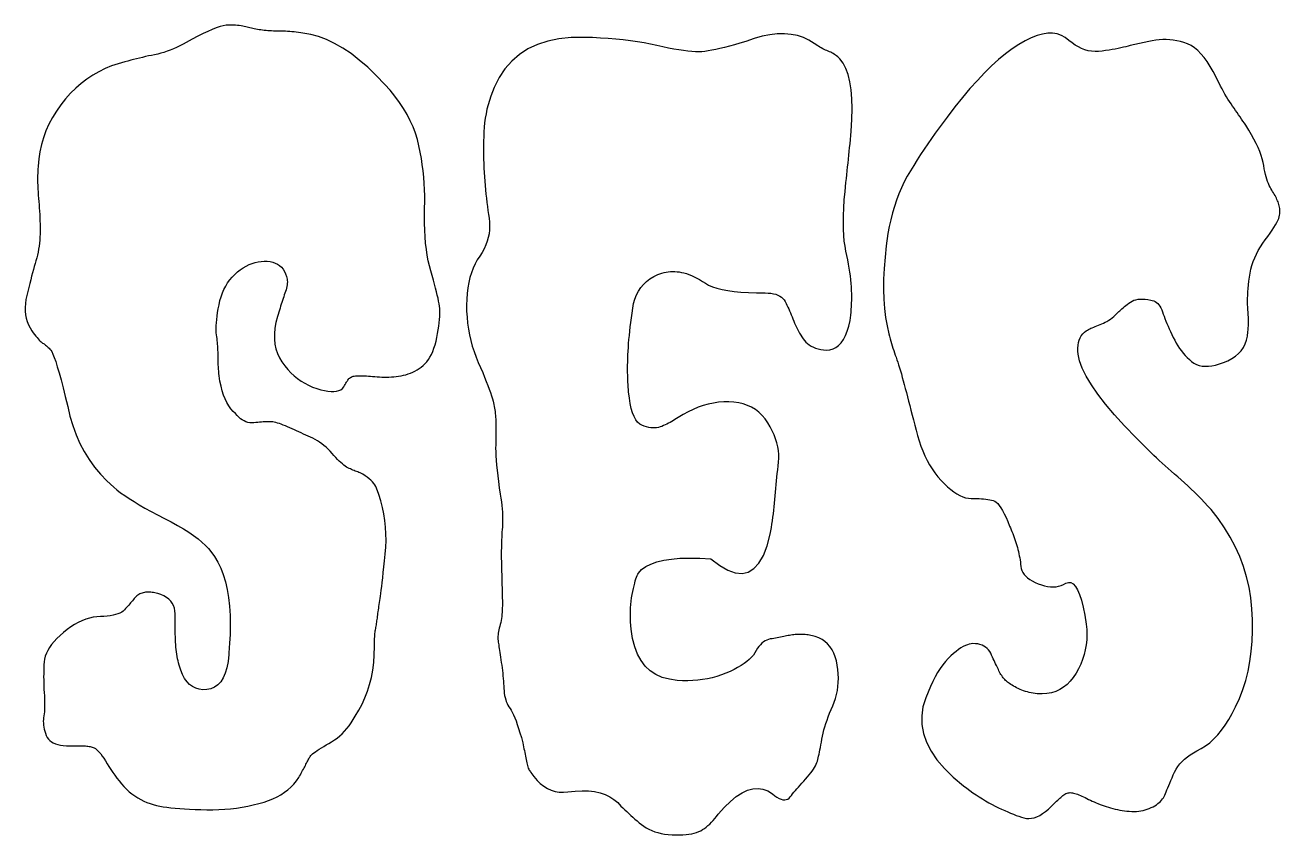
# Model space of a CAD drawing. Header units: millimetres. Extents: x 5 to 295, y 5 to 132.
# Drawn here: x 86.9 to 162.3, y 74.4 to 123 of the extents above; entities that cross this region are included whole.
import ezdxf

# ---------------------------------------------------------------- set-up
doc = ezdxf.new("R2010")
doc.units = ezdxf.units.MM

msp = doc.modelspace()

# ---------------------------------------------------------------- linework, layer by layer
at = {"layer": 'Schnitt'}
for points in [[(87.704, 114.17), (87.699, 113.975), (87.697, 113.781), (87.699, 113.587), (87.704, 113.394), (87.711, 113.201), (87.722, 113.009), (87.736, 112.817), (87.753, 112.627), (87.77, 112.436), (87.786, 112.244), (87.8, 112.052), (87.812, 111.86), (87.822, 111.666), (87.83, 111.472), (87.837, 111.278), (87.841, 111.083), (87.844, 110.887), (87.845, 110.691), (87.842, 110.496), (87.835, 110.304), (87.823, 110.115), (87.806, 109.929), (87.783, 109.746), (87.756, 109.566), (87.724, 109.39), (87.688, 109.216), (87.646, 109.045), (87.599, 108.878), (87.549, 108.708), (87.498, 108.529), (87.446, 108.341), (87.393, 108.145), (87.338, 107.941), (87.282, 107.727), (87.225, 107.506), (87.166, 107.275), (87.107, 107.036), (87.046, 106.788), (86.994, 106.541), (86.96, 106.301), (86.945, 106.069), (86.948, 105.845), (86.969, 105.629), (87.009, 105.421), (87.067, 105.22), (87.144, 105.028), (87.24, 104.844), (87.353, 104.668), (87.437, 104.55), (87.517, 104.442), (87.592, 104.344), (87.663, 104.255), (87.73, 104.177), (87.792, 104.108), (87.85, 104.049), (87.904, 104), (87.953, 103.96), (87.998, 103.931), (88.042, 103.904), (88.087, 103.874), (88.133, 103.841), (88.18, 103.803), (88.229, 103.762), (88.279, 103.717), (88.33, 103.668), (88.382, 103.616), (88.435, 103.56), (88.49, 103.501), (88.55, 103.412), (88.619, 103.267), (88.698, 103.067), (88.785, 102.812), (88.882, 102.502), (88.988, 102.136), (89.103, 101.715), (89.228, 101.239), (89.361, 100.708), (89.504, 100.121), (89.642, 99.53), (89.811, 98.963), (90.011, 98.419), (90.242, 97.899), (90.503, 97.401), (90.795, 96.928), (91.117, 96.477), (91.471, 96.05), (91.855, 95.646), (92.27, 95.266), (92.466, 95.103), (92.686, 94.935), (92.93, 94.762), (93.199, 94.582), (93.491, 94.398), (93.807, 94.208), (94.147, 94.012), (94.511, 93.811), (94.899, 93.604), (95.312, 93.392), (95.721, 93.178), (96.102, 92.967), (96.454, 92.76), (96.777, 92.556), (97.071, 92.354), (97.336, 92.156), (97.572, 91.961), (97.779, 91.769), (97.958, 91.58), (98.108, 91.394), (98.33, 91.096), (98.528, 90.765), (98.703, 90.402), (98.855, 90.008), (98.983, 89.581), (99.088, 89.123), (99.17, 88.633), (99.229, 88.11), (99.264, 87.556), (99.275, 86.97), (99.275, 86.846), (99.273, 86.721), (99.27, 86.595), (99.265, 86.468), (99.26, 86.34), (99.253, 86.21), (99.245, 86.079), (99.236, 85.947), (99.226, 85.814), (99.214, 85.679), (99.189, 85.211), (99.14, 84.789), (99.066, 84.414), (98.968, 84.086), (98.845, 83.805), (98.698, 83.57), (98.526, 83.382), (98.329, 83.241), (98.108, 83.146), (97.862, 83.098), (97.624, 83.091), (97.402, 83.118), (97.196, 83.179), (97.006, 83.275), (96.832, 83.405), (96.675, 83.57), (96.533, 83.769), (96.407, 84.003), (96.297, 84.271), (96.203, 84.573), (96.167, 84.697), (96.135, 84.825), (96.106, 84.955), (96.08, 85.089), (96.057, 85.226), (96.037, 85.366), (96.02, 85.508), (96.006, 85.654), (95.995, 85.803), (95.988, 85.956), (95.982, 86.111), (95.976, 86.269), (95.972, 86.43), (95.968, 86.595), (95.964, 86.762), (95.962, 86.933), (95.96, 87.106), (95.958, 87.283), (95.957, 87.463), (95.957, 87.646), (95.946, 87.824), (95.915, 87.99), (95.863, 88.143), (95.79, 88.285), (95.696, 88.414), (95.581, 88.53), (95.445, 88.635), (95.288, 88.727), (95.111, 88.807), (94.912, 88.875), (94.827, 88.897), (94.742, 88.916), (94.659, 88.932), (94.578, 88.943), (94.497, 88.951), (94.418, 88.956), (94.34, 88.956), (94.263, 88.953), (94.188, 88.947), (94.113, 88.936), (94.041, 88.921), (93.971, 88.902), (93.903, 88.877), (93.838, 88.848), (93.775, 88.813), (93.715, 88.774), (93.657, 88.73), (93.602, 88.68), (93.549, 88.626), (93.499, 88.567), (93.449, 88.505), (93.397, 88.442), (93.343, 88.377), (93.287, 88.312), (93.23, 88.245), (93.17, 88.177), (93.109, 88.107), (93.046, 88.036), (92.981, 87.965), (92.915, 87.891), (92.84, 87.821), (92.749, 87.757), (92.643, 87.701), (92.521, 87.65), (92.385, 87.607), (92.233, 87.571), (92.065, 87.541), (91.882, 87.518), (91.684, 87.501), (91.471, 87.492), (91.249, 87.477), (91.028, 87.444), (90.807, 87.393), (90.586, 87.325), (90.364, 87.238), (90.143, 87.134), (89.922, 87.012), (89.701, 86.872), (89.48, 86.715), (89.258, 86.539), (89.048, 86.356), (88.858, 86.173), (88.689, 85.992), (88.541, 85.812), (88.413, 85.633), (88.307, 85.455), (88.222, 85.279), (88.157, 85.104), (88.113, 84.93), (88.091, 84.757), (88.08, 84.584), (88.071, 84.408), (88.065, 84.23), (88.061, 84.049), (88.06, 83.866), (88.061, 83.681), (88.065, 83.493), (88.071, 83.302), (88.08, 83.109), (88.091, 82.914), (88.101, 82.722), (88.109, 82.539), (88.114, 82.365), (88.115, 82.201), (88.114, 82.046), (88.109, 81.9), (88.101, 81.763), (88.091, 81.635), (88.077, 81.517), (88.06, 81.408), (88.045, 81.302), (88.039, 81.193), (88.041, 81.081), (88.05, 80.966), (88.068, 80.847), (88.093, 80.726), (88.127, 80.601), (88.168, 80.474), (88.218, 80.343), (88.275, 80.21), (88.344, 80.116), (88.427, 80.033), (88.526, 79.959), (88.639, 79.895), (88.767, 79.841), (88.909, 79.797), (89.067, 79.762), (89.239, 79.738), (89.425, 79.723), (89.627, 79.718), (90.364, 79.718), (90.438, 79.717), (90.509, 79.714), (90.58, 79.71), (90.65, 79.703), (90.718, 79.695), (90.785, 79.685), (90.851, 79.673), (90.915, 79.659), (90.978, 79.643), (91.04, 79.626), (91.104, 79.599), (91.172, 79.557), (91.244, 79.499), (91.321, 79.424), (91.401, 79.334), (91.487, 79.228), (91.576, 79.105), (91.67, 78.967), (91.768, 78.813), (91.87, 78.643), (91.977, 78.465), (92.09, 78.29), (92.208, 78.116), (92.332, 77.944), (92.462, 77.775), (92.596, 77.606), (92.737, 77.44), (92.883, 77.276), (93.034, 77.113), (93.191, 76.953), (93.365, 76.822), (93.54, 76.702), (93.719, 76.591), (93.899, 76.49), (94.082, 76.399), (94.268, 76.318), (94.456, 76.247), (94.647, 76.186), (94.84, 76.134), (95.035, 76.092), (95.24, 76.057), (95.463, 76.025), (95.702, 75.995), (95.959, 75.969), (96.233, 75.946), (96.525, 75.926), (96.833, 75.909), (97.159, 75.896), (97.502, 75.885), (97.862, 75.877), (98.228, 75.876), (98.589, 75.886), (98.946, 75.906), (99.297, 75.936), (99.644, 75.977), (99.986, 76.028), (100.322, 76.09), (100.654, 76.162), (100.981, 76.245), (101.303, 76.338), (101.579, 76.43), (101.839, 76.535), (102.085, 76.651), (102.316, 76.78), (102.532, 76.922), (102.734, 77.075), (102.921, 77.241), (103.093, 77.42), (103.25, 77.61), (103.393, 77.813), (103.441, 77.898), (103.489, 77.983), (103.535, 78.066), (103.58, 78.147), (103.623, 78.228), (103.666, 78.307), (103.707, 78.385), (103.747, 78.462), (103.785, 78.537), (103.823, 78.612), (103.859, 78.684), (103.894, 78.752), (103.928, 78.816), (103.961, 78.877), (103.992, 78.934), (104.022, 78.988), (104.051, 79.038), (104.079, 79.084), (104.105, 79.126), (104.13, 79.165), (104.209, 79.228), (104.297, 79.295), (104.396, 79.366), (104.504, 79.44), (104.622, 79.518), (104.75, 79.6), (104.887, 79.685), (105.035, 79.775), (105.192, 79.867), (105.359, 79.964), (105.528, 80.068), (105.691, 80.183), (105.848, 80.309), (105.998, 80.446), (106.143, 80.594), (106.281, 80.753), (106.413, 80.923), (106.539, 81.104), (106.659, 81.297), (106.773, 81.5), (106.995, 81.852), (107.193, 82.218), (107.368, 82.599), (107.52, 82.995), (107.648, 83.405), (107.753, 83.83), (107.835, 84.271), (107.894, 84.725), (107.929, 85.195), (107.94, 85.679), (107.941, 85.811), (107.943, 85.936), (107.946, 86.054), (107.95, 86.166), (107.956, 86.271), (107.962, 86.369), (107.97, 86.46), (107.98, 86.544), (107.99, 86.622), (108.002, 86.693), (108.014, 86.762), (108.026, 86.833), (108.039, 86.907), (108.051, 86.983), (108.063, 87.062), (108.075, 87.143), (108.088, 87.226), (108.1, 87.312), (108.112, 87.401), (108.125, 87.492), (108.137, 87.586), (108.15, 87.682), (108.164, 87.782), (108.179, 87.885), (108.194, 87.991), (108.209, 88.1), (108.226, 88.212), (108.243, 88.328), (108.26, 88.446), (108.278, 88.567), (108.298, 88.705), (108.32, 88.871), (108.345, 89.066), (108.372, 89.29), (108.401, 89.543), (108.433, 89.825), (108.468, 90.135), (108.504, 90.475), (108.544, 90.843), (108.586, 91.241), (108.619, 91.651), (108.633, 92.058), (108.629, 92.462), (108.605, 92.863), (108.563, 93.261), (108.501, 93.656), (108.42, 94.048), (108.32, 94.436), (108.201, 94.822), (108.063, 95.204), (108.02, 95.302), (107.965, 95.399), (107.897, 95.494), (107.817, 95.588), (107.725, 95.681), (107.621, 95.772), (107.504, 95.863), (107.375, 95.952), (107.234, 96.04), (107.08, 96.126), (107.006, 96.151), (106.932, 96.178), (106.859, 96.205), (106.785, 96.234), (106.711, 96.264), (106.637, 96.296), (106.564, 96.328), (106.49, 96.362), (106.416, 96.397), (106.342, 96.433), (106.267, 96.475), (106.186, 96.527), (106.102, 96.588), (106.013, 96.66), (105.92, 96.741), (105.823, 96.832), (105.721, 96.932), (105.615, 97.043), (105.505, 97.164), (105.39, 97.294), (105.272, 97.425), (105.152, 97.549), (105.029, 97.666), (104.903, 97.776), (104.775, 97.878), (104.645, 97.972), (104.512, 98.06), (104.377, 98.139), (104.24, 98.212), (104.099, 98.277), (103.958, 98.339), (103.818, 98.4), (103.678, 98.461), (103.539, 98.523), (103.4, 98.584), (103.262, 98.646), (103.125, 98.707), (102.988, 98.769), (102.852, 98.83), (102.717, 98.892), (102.585, 98.95), (102.459, 99.002), (102.339, 99.048), (102.225, 99.088), (102.118, 99.122), (102.016, 99.15), (101.921, 99.171), (101.832, 99.187), (101.749, 99.196), (101.672, 99.199), (101.596, 99.198), (101.515, 99.196), (101.429, 99.193), (101.338, 99.189), (101.242, 99.184), (101.141, 99.177), (101.035, 99.169), (100.925, 99.16), (100.809, 99.149), (100.689, 99.137), (100.567, 99.132), (100.448, 99.14), (100.331, 99.161), (100.217, 99.196), (100.105, 99.245), (99.996, 99.307), (99.889, 99.383), (99.784, 99.472), (99.682, 99.574), (99.583, 99.691), (99.44, 99.824), (99.307, 99.978), (99.184, 100.153), (99.071, 100.349), (98.968, 100.566), (98.875, 100.804), (98.791, 101.063), (98.717, 101.342), (98.653, 101.643), (98.599, 101.964), (98.588, 102.099), (98.577, 102.232), (98.568, 102.364), (98.56, 102.495), (98.553, 102.625), (98.548, 102.753), (98.543, 102.881), (98.54, 103.007), (98.538, 103.131), (98.538, 103.255), (98.537, 103.377), (98.534, 103.498), (98.53, 103.618), (98.523, 103.737), (98.515, 103.854), (98.505, 103.97), (98.493, 104.085), (98.479, 104.199), (98.463, 104.311), (98.446, 104.422), (98.431, 104.54), (98.422, 104.672), (98.421, 104.818), (98.426, 104.978), (98.438, 105.152), (98.457, 105.341), (98.482, 105.543), (98.514, 105.76), (98.554, 105.99), (98.599, 106.235), (98.655, 106.482), (98.722, 106.717), (98.802, 106.941), (98.894, 107.155), (98.999, 107.357), (99.116, 107.548), (99.245, 107.728), (99.386, 107.897), (99.54, 108.055), (99.705, 108.202), (99.878, 108.336), (100.052, 108.454), (100.227, 108.557), (100.404, 108.644), (100.581, 108.717), (100.76, 108.773), (100.94, 108.815), (101.121, 108.841), (101.304, 108.852), (101.488, 108.847), (101.665, 108.827), (101.829, 108.791), (101.98, 108.738), (102.117, 108.67), (102.24, 108.586), (102.35, 108.486), (102.447, 108.37), (102.53, 108.238), (102.599, 108.089), (102.655, 107.925), (102.677, 107.85), (102.692, 107.772), (102.701, 107.69), (102.704, 107.606), (102.701, 107.518), (102.692, 107.428), (102.677, 107.334), (102.655, 107.237), (102.628, 107.137), (102.594, 107.034), (102.557, 106.929), (102.52, 106.822), (102.483, 106.713), (102.446, 106.602), (102.409, 106.489), (102.373, 106.374), (102.336, 106.258), (102.299, 106.14), (102.262, 106.019), (102.225, 105.897), (102.105, 105.523), (102.015, 105.164), (101.955, 104.818), (101.925, 104.486), (101.925, 104.169), (101.956, 103.866), (102.016, 103.577), (102.107, 103.302), (102.228, 103.041), (102.379, 102.794), (102.549, 102.562), (102.728, 102.347), (102.915, 102.147), (103.111, 101.963), (103.316, 101.795), (103.529, 101.644), (103.751, 101.508), (103.981, 101.388), (104.22, 101.284), (104.468, 101.196), (104.711, 101.125), (104.936, 101.072), (105.144, 101.037), (105.333, 101.019), (105.505, 101.019), (105.659, 101.038), (105.795, 101.074), (105.914, 101.127), (106.014, 101.199), (106.097, 101.288), (106.122, 101.337), (106.147, 101.385), (106.173, 101.433), (106.2, 101.48), (106.227, 101.526), (106.255, 101.572), (106.284, 101.617), (106.313, 101.662), (106.343, 101.706), (106.373, 101.749), (106.407, 101.79), (106.446, 101.827), (106.49, 101.859), (106.54, 101.887), (106.596, 101.911), (106.657, 101.93), (106.724, 101.945), (106.796, 101.956), (106.874, 101.962), (106.957, 101.964), (107.046, 101.964), (107.14, 101.962), (107.24, 101.959), (107.345, 101.954), (107.456, 101.949), (107.573, 101.942), (107.695, 101.934), (107.822, 101.925), (107.955, 101.915), (108.094, 101.903), (108.236, 101.892), (108.378, 101.886), (108.521, 101.883), (108.664, 101.883), (108.808, 101.888), (108.953, 101.896), (109.098, 101.907), (109.244, 101.923), (109.391, 101.942), (109.538, 101.964), (109.684, 101.993), (109.827, 102.028), (109.967, 102.071), (110.103, 102.122), (110.237, 102.179), (110.368, 102.245), (110.495, 102.317), (110.62, 102.397), (110.741, 102.484), (110.859, 102.579), (110.973, 102.684), (111.079, 102.804), (111.179, 102.937), (111.272, 103.085), (111.359, 103.247), (111.438, 103.423), (111.511, 103.613), (111.577, 103.818), (111.636, 104.036), (111.689, 104.269), (111.735, 104.503), (111.774, 104.727), (111.806, 104.941), (111.832, 105.144), (111.85, 105.337), (111.862, 105.519), (111.868, 105.691), (111.866, 105.852), (111.858, 106.003), (111.843, 106.143), (111.821, 106.286), (111.792, 106.444), (111.757, 106.618), (111.715, 106.807), (111.666, 107.011), (111.61, 107.231), (111.548, 107.466), (111.479, 107.716), (111.403, 107.982), (111.32, 108.263), (111.239, 108.561), (111.168, 108.877), (111.106, 109.21), (111.055, 109.561), (111.013, 109.93), (110.981, 110.317), (110.959, 110.722), (110.947, 111.144), (110.944, 111.585), (110.952, 112.043), (110.959, 112.412), (110.958, 112.783), (110.947, 113.154), (110.927, 113.528), (110.898, 113.902), (110.859, 114.277), (110.812, 114.654), (110.755, 115.032), (110.689, 115.411), (110.614, 115.791), (110.521, 116.171), (110.403, 116.549), (110.26, 116.923), (110.092, 117.296), (109.899, 117.666), (109.681, 118.033), (109.437, 118.398), (109.168, 118.761), (108.874, 119.121), (108.555, 119.479), (108.041, 120.018), (107.532, 120.506), (107.028, 120.943), (106.529, 121.327), (106.035, 121.66), (105.546, 121.942), (105.062, 122.172), (104.582, 122.35), (104.108, 122.476), (103.639, 122.551), (103.504, 122.575), (103.371, 122.596), (103.238, 122.614), (103.108, 122.63), (102.978, 122.644), (102.849, 122.655), (102.722, 122.663), (102.596, 122.669), (102.472, 122.673), (102.348, 122.674), (102.226, 122.675), (102.106, 122.677), (101.988, 122.68), (101.871, 122.684), (101.756, 122.69), (101.644, 122.696), (101.533, 122.704), (101.424, 122.714), (101.316, 122.724), (101.211, 122.736), (101.108, 122.749), (101.007, 122.763), (100.909, 122.778), (100.813, 122.795), (100.719, 122.813), (100.629, 122.832), (100.54, 122.852), (100.454, 122.873), (100.37, 122.896), (100.289, 122.92), (100.206, 122.943), (100.117, 122.964), (100.022, 122.983), (99.921, 122.999), (99.813, 123.012), (99.699, 123.023), (99.579, 123.032), (99.454, 123.038), (99.321, 123.042), (99.183, 123.043), (99.03, 123.033), (98.855, 123.001), (98.657, 122.949), (98.436, 122.876), (98.192, 122.782), (97.926, 122.667), (97.637, 122.531), (97.325, 122.374), (96.99, 122.197), (96.633, 121.998), (96.437, 121.891), (96.242, 121.792), (96.048, 121.7), (95.856, 121.615), (95.665, 121.537), (95.475, 121.467), (95.286, 121.405), (95.099, 121.349), (94.913, 121.301), (94.728, 121.261), (94.544, 121.223), (94.361, 121.185), (94.18, 121.145), (94, 121.104), (93.821, 121.061), (93.644, 121.018), (93.467, 120.973), (93.292, 120.927), (93.118, 120.879), (92.946, 120.831), (92.534, 120.72), (92.134, 120.585), (91.747, 120.425), (91.372, 120.241), (91.01, 120.032), (90.659, 119.798), (90.321, 119.54), (89.996, 119.257), (89.682, 118.95), (89.381, 118.618), (89.088, 118.246), (88.823, 117.866), (88.587, 117.479), (88.378, 117.084), (88.198, 116.683), (88.046, 116.273), (87.923, 115.857), (87.828, 115.433), (87.761, 115.001), (87.722, 114.562), (87.711, 114.366)], [(115.468, 86.908), (115.44, 86.799), (115.416, 86.693), (115.396, 86.59), (115.38, 86.49), (115.369, 86.393), (115.361, 86.3), (115.359, 86.209), (115.36, 86.122), (115.366, 86.037), (115.376, 85.956), (115.389, 85.871), (115.403, 85.779), (115.419, 85.677), (115.435, 85.567), (115.453, 85.449), (115.472, 85.321), (115.492, 85.186), (115.514, 85.041), (115.537, 84.888), (115.561, 84.726), (115.584, 84.561), (115.606, 84.398), (115.626, 84.237), (115.644, 84.078), (115.66, 83.92), (115.675, 83.764), (115.687, 83.61), (115.698, 83.458), (115.707, 83.308), (115.714, 83.159), (115.723, 83.015), (115.739, 82.876), (115.76, 82.742), (115.788, 82.614), (115.822, 82.491), (115.862, 82.374), (115.908, 82.263), (115.96, 82.156), (116.018, 82.056), (116.083, 81.961), (116.151, 81.858), (116.222, 81.731), (116.294, 81.582), (116.368, 81.41), (116.444, 81.216), (116.522, 80.999), (116.601, 80.759), (116.683, 80.496), (116.766, 80.211), (116.851, 79.902), (116.875, 79.781), (116.899, 79.661), (116.922, 79.545), (116.945, 79.43), (116.966, 79.319), (116.988, 79.209), (117.008, 79.102), (117.028, 78.998), (117.047, 78.896), (117.066, 78.796), (117.086, 78.701), (117.107, 78.612), (117.13, 78.529), (117.155, 78.452), (117.181, 78.381), (117.21, 78.317), (117.24, 78.258), (117.273, 78.206), (117.307, 78.16), (117.343, 78.12), (117.52, 77.865), (117.707, 77.641), (117.903, 77.447), (118.11, 77.284), (118.326, 77.152), (118.552, 77.051), (118.788, 76.98), (119.034, 76.94), (119.29, 76.931), (119.555, 76.953), (119.996, 76.999), (120.411, 77.016), (120.798, 77.004), (121.158, 76.962), (121.491, 76.891), (121.797, 76.79), (122.076, 76.66), (122.328, 76.5), (122.553, 76.311), (122.751, 76.092), (122.863, 75.982), (122.977, 75.871), (123.094, 75.76), (123.213, 75.65), (123.335, 75.539), (123.459, 75.429), (123.585, 75.318), (123.714, 75.207), (123.846, 75.097), (123.98, 74.986), (124.12, 74.88), (124.27, 74.784), (124.43, 74.698), (124.599, 74.622), (124.779, 74.556), (124.968, 74.499), (125.167, 74.453), (125.376, 74.416), (125.595, 74.389), (125.823, 74.372), (126.051, 74.363), (126.266, 74.362), (126.469, 74.368), (126.659, 74.381), (126.837, 74.402), (127.003, 74.431), (127.157, 74.466), (127.298, 74.509), (127.427, 74.56), (127.544, 74.617), (127.654, 74.682), (127.763, 74.755), (127.87, 74.835), (127.977, 74.922), (128.082, 75.017), (128.186, 75.119), (128.288, 75.228), (128.39, 75.345), (128.49, 75.469), (128.589, 75.601), (128.964, 76.022), (129.329, 76.377), (129.682, 76.666), (130.024, 76.889), (130.356, 77.045), (130.676, 77.134), (130.985, 77.158), (131.283, 77.115), (131.57, 77.005), (131.846, 76.83), (131.989, 76.717), (132.125, 76.626), (132.252, 76.555), (132.372, 76.505), (132.483, 76.476), (132.587, 76.468), (132.683, 76.481), (132.77, 76.515), (132.85, 76.57), (132.921, 76.645), (132.991, 76.733), (133.066, 76.826), (133.146, 76.923), (133.231, 77.024), (133.321, 77.129), (133.415, 77.239), (133.515, 77.353), (133.619, 77.471), (133.729, 77.594), (133.843, 77.721), (133.955, 77.848), (134.058, 77.97), (134.152, 78.089), (134.236, 78.203), (134.312, 78.312), (134.378, 78.418), (134.435, 78.519), (134.482, 78.616), (134.521, 78.708), (134.55, 78.796), (134.575, 78.887), (134.6, 78.987), (134.626, 79.096), (134.653, 79.214), (134.68, 79.342), (134.708, 79.478), (134.737, 79.624), (134.766, 79.779), (134.796, 79.944), (134.826, 80.117), (134.861, 80.298), (134.901, 80.482), (134.949, 80.671), (135.003, 80.865), (135.065, 81.062), (135.132, 81.264), (135.207, 81.47), (135.289, 81.681), (135.377, 81.896), (135.472, 82.115), (135.563, 82.338), (135.64, 82.567), (135.703, 82.801), (135.752, 83.039), (135.787, 83.282), (135.807, 83.531), (135.814, 83.784), (135.806, 84.042), (135.784, 84.305), (135.748, 84.573), (135.696, 84.833), (135.627, 85.074), (135.539, 85.296), (135.434, 85.497), (135.31, 85.679), (135.169, 85.841), (135.01, 85.984), (134.834, 86.107), (134.639, 86.21), (134.427, 86.294), (134.341, 86.317), (134.255, 86.338), (134.169, 86.356), (134.083, 86.372), (133.997, 86.386), (133.911, 86.397), (133.825, 86.405), (133.739, 86.412), (133.653, 86.415), (133.567, 86.416), (133.481, 86.416), (133.395, 86.413), (133.308, 86.408), (133.222, 86.402), (133.136, 86.393), (133.05, 86.383), (132.964, 86.371), (132.878, 86.357), (132.792, 86.342), (132.706, 86.324), (132.619, 86.306), (132.529, 86.287), (132.437, 86.269), (132.342, 86.251), (132.245, 86.232), (132.146, 86.214), (132.044, 86.195), (131.939, 86.177), (131.832, 86.158), (131.723, 86.14), (131.614, 86.115), (131.509, 86.077), (131.408, 86.027), (131.31, 85.963), (131.216, 85.886), (131.126, 85.797), (131.039, 85.695), (130.956, 85.579), (130.877, 85.451), (130.801, 85.31), (130.706, 85.176), (130.593, 85.045), (130.463, 84.916), (130.314, 84.789), (130.148, 84.665), (129.964, 84.543), (129.762, 84.424), (129.543, 84.307), (129.305, 84.193), (129.05, 84.081), (128.783, 83.977), (128.51, 83.887), (128.232, 83.81), (127.948, 83.747), (127.659, 83.697), (127.365, 83.661), (127.064, 83.638), (126.759, 83.629), (126.447, 83.633), (126.131, 83.651), (125.661, 83.715), (125.233, 83.833), (124.849, 84.005), (124.508, 84.231), (124.21, 84.511), (123.955, 84.846), (123.743, 85.234), (123.574, 85.677), (123.448, 86.173), (123.365, 86.724), (123.344, 86.944), (123.328, 87.161), (123.319, 87.376), (123.316, 87.589), (123.319, 87.799), (123.328, 88.007), (123.344, 88.212), (123.365, 88.415), (123.393, 88.615), (123.427, 88.813), (123.464, 89.003), (123.5, 89.179), (123.537, 89.342), (123.574, 89.492), (123.611, 89.627), (123.648, 89.75), (123.685, 89.859), (123.722, 89.954), (123.759, 90.036), (123.795, 90.104), (123.994, 90.311), (124.245, 90.492), (124.549, 90.646), (124.907, 90.772), (125.316, 90.872), (125.779, 90.944), (126.295, 90.99), (126.863, 91.008), (127.484, 91), (128.159, 90.964), (128.681, 90.558), (129.166, 90.276), (129.615, 90.116), (130.027, 90.079), (130.402, 90.165), (130.74, 90.374), (131.041, 90.706), (131.305, 91.161), (131.532, 91.738), (131.723, 92.439), (131.759, 92.637), (131.793, 92.837), (131.825, 93.04), (131.856, 93.245), (131.884, 93.453), (131.911, 93.663), (131.936, 93.876), (131.959, 94.091), (131.98, 94.308), (132, 94.528), (132.018, 94.75), (132.038, 94.972), (132.058, 95.195), (132.078, 95.418), (132.099, 95.642), (132.121, 95.867), (132.144, 96.092), (132.167, 96.318), (132.19, 96.544), (132.215, 96.771), (132.23, 97), (132.228, 97.23), (132.208, 97.462), (132.17, 97.696), (132.115, 97.931), (132.041, 98.169), (131.95, 98.408), (131.841, 98.65), (131.714, 98.893), (131.569, 99.137), (131.408, 99.371), (131.23, 99.581), (131.037, 99.767), (130.827, 99.929), (130.601, 100.067), (130.36, 100.181), (130.102, 100.271), (129.829, 100.337), (129.54, 100.379), (129.234, 100.397), (128.922, 100.393), (128.611, 100.369), (128.302, 100.324), (127.995, 100.26), (127.69, 100.174), (127.387, 100.069), (127.085, 99.943), (126.786, 99.797), (126.488, 99.631), (126.192, 99.445), (126.094, 99.384), (125.995, 99.325), (125.897, 99.269), (125.799, 99.214), (125.7, 99.16), (125.602, 99.109), (125.504, 99.06), (125.406, 99.012), (125.307, 98.966), (125.209, 98.922), (125.108, 98.884), (125.004, 98.856), (124.895, 98.838), (124.781, 98.829), (124.663, 98.83), (124.541, 98.841), (124.415, 98.862), (124.285, 98.893), (124.15, 98.933), (124.011, 98.984), (123.875, 99.058), (123.751, 99.169), (123.639, 99.318), (123.539, 99.505), (123.45, 99.729), (123.373, 99.99), (123.307, 100.289), (123.253, 100.626), (123.211, 101), (123.181, 101.411), (123.17, 101.597), (123.161, 101.787), (123.155, 101.981), (123.151, 102.178), (123.15, 102.379), (123.151, 102.584), (123.155, 102.792), (123.161, 103.004), (123.17, 103.22), (123.181, 103.439), (123.195, 103.664), (123.212, 103.896), (123.232, 104.136), (123.255, 104.383), (123.281, 104.638), (123.31, 104.899), (123.342, 105.169), (123.378, 105.445), (123.416, 105.729), (123.457, 106.02), (123.511, 106.306), (123.586, 106.573), (123.683, 106.822), (123.802, 107.053), (123.941, 107.265), (124.103, 107.458), (124.286, 107.633), (124.49, 107.79), (124.716, 107.928), (124.963, 108.048), (125.087, 108.094), (125.211, 108.133), (125.337, 108.165), (125.465, 108.191), (125.593, 108.21), (125.723, 108.222), (125.854, 108.227), (125.986, 108.225), (126.119, 108.217), (126.254, 108.202), (126.391, 108.179), (126.533, 108.145), (126.679, 108.102), (126.829, 108.05), (126.983, 107.987), (127.142, 107.914), (127.305, 107.832), (127.473, 107.74), (127.645, 107.638), (127.821, 107.526), (128.017, 107.415), (128.25, 107.316), (128.518, 107.228), (128.824, 107.152), (129.165, 107.088), (129.543, 107.036), (129.956, 106.995), (130.407, 106.965), (130.893, 106.948), (131.416, 106.942), (131.594, 106.937), (131.759, 106.921), (131.911, 106.895), (132.05, 106.859), (132.176, 106.812), (132.29, 106.754), (132.39, 106.686), (132.478, 106.608), (132.552, 106.519), (132.614, 106.42), (132.669, 106.314), (132.723, 106.206), (132.777, 106.095), (132.83, 105.982), (132.883, 105.867), (132.935, 105.749), (132.986, 105.628), (133.037, 105.505), (133.087, 105.38), (133.136, 105.252), (133.187, 105.124), (133.241, 104.999), (133.298, 104.876), (133.358, 104.756), (133.421, 104.638), (133.487, 104.522), (133.556, 104.409), (133.628, 104.298), (133.703, 104.19), (133.782, 104.084), (133.867, 103.985), (133.962, 103.894), (134.068, 103.813), (134.185, 103.74), (134.312, 103.677), (134.449, 103.624), (134.597, 103.579), (134.755, 103.544), (134.924, 103.518), (135.103, 103.501), (135.305, 103.519), (135.494, 103.572), (135.669, 103.661), (135.831, 103.786), (135.979, 103.946), (136.113, 104.142), (136.234, 104.374), (136.342, 104.641), (136.436, 104.944), (136.516, 105.283), (136.539, 105.445), (136.559, 105.611), (136.576, 105.782), (136.59, 105.956), (136.601, 106.136), (136.609, 106.319), (136.613, 106.507), (136.615, 106.699), (136.613, 106.895), (136.609, 107.096), (136.6, 107.302), (136.585, 107.515), (136.565, 107.735), (136.54, 107.961), (136.509, 108.194), (136.472, 108.434), (136.43, 108.681), (136.382, 108.934), (136.329, 109.195), (136.271, 109.462), (136.215, 109.746), (136.172, 110.059), (136.142, 110.4), (136.123, 110.769), (136.117, 111.167), (136.123, 111.593), (136.142, 112.047), (136.172, 112.529), (136.215, 113.04), (136.271, 113.579), (136.295, 113.813), (136.32, 114.046), (136.344, 114.28), (136.369, 114.513), (136.393, 114.747), (136.418, 114.98), (136.443, 115.214), (136.467, 115.447), (136.492, 115.681), (136.516, 115.914), (136.588, 116.673), (136.629, 117.377), (136.642, 118.025), (136.625, 118.618), (136.578, 119.156), (136.502, 119.638), (136.396, 120.066), (136.261, 120.437), (136.096, 120.754), (135.902, 121.015), (135.839, 121.075), (135.775, 121.132), (135.709, 121.186), (135.641, 121.236), (135.572, 121.284), (135.5, 121.328), (135.427, 121.37), (135.351, 121.408), (135.274, 121.444), (135.195, 121.476), (135.115, 121.508), (135.034, 121.544), (134.953, 121.582), (134.871, 121.623), (134.788, 121.668), (134.705, 121.716), (134.621, 121.766), (134.536, 121.82), (134.451, 121.877), (134.365, 121.937), (134.048, 122.137), (133.709, 122.296), (133.35, 122.413), (132.969, 122.487), (132.568, 122.521), (132.146, 122.512), (131.703, 122.462), (131.239, 122.37), (130.754, 122.236), (130.248, 122.06), (129.901, 121.954), (129.572, 121.858), (129.262, 121.772), (128.97, 121.696), (128.696, 121.63), (128.441, 121.573), (128.205, 121.526), (127.987, 121.489), (127.787, 121.462), (127.606, 121.445), (127.424, 121.438), (127.222, 121.44), (127.001, 121.453), (126.76, 121.475), (126.499, 121.507), (126.219, 121.548), (125.919, 121.6), (125.6, 121.662), (125.26, 121.733), (124.902, 121.814), (124.526, 121.896), (124.137, 121.971), (123.735, 122.039), (123.319, 122.099), (122.889, 122.152), (122.446, 122.197), (121.989, 122.236), (121.519, 122.266), (121.036, 122.29), (120.538, 122.306), (119.754, 122.298), (119.024, 122.224), (118.348, 122.086), (117.726, 121.883), (117.158, 121.614), (116.645, 121.281), (116.185, 120.882), (115.779, 120.418), (115.428, 119.889), (115.13, 119.294), (115.025, 119.035), (114.929, 118.774), (114.843, 118.512), (114.767, 118.247), (114.7, 117.981), (114.644, 117.713), (114.597, 117.442), (114.56, 117.17), (114.533, 116.897), (114.516, 116.621), (114.505, 116.345), (114.497, 116.07), (114.493, 115.797), (114.491, 115.525), (114.493, 115.254), (114.497, 114.984), (114.505, 114.715), (114.516, 114.448), (114.53, 114.182), (114.547, 113.917), (114.566, 113.654), (114.587, 113.395), (114.61, 113.138), (114.635, 112.885), (114.662, 112.634), (114.69, 112.387), (114.721, 112.143), (114.753, 111.901), (114.787, 111.663), (114.823, 111.428), (114.851, 111.195), (114.86, 110.964), (114.851, 110.733), (114.823, 110.504), (114.777, 110.276), (114.713, 110.049), (114.63, 109.824), (114.528, 109.599), (114.408, 109.376), (114.27, 109.154), (114.118, 108.926), (113.982, 108.682), (113.863, 108.424), (113.759, 108.152), (113.671, 107.864), (113.599, 107.562), (113.543, 107.244), (113.503, 106.913), (113.479, 106.566), (113.471, 106.205), (113.478, 105.838), (113.499, 105.477), (113.535, 105.121), (113.584, 104.769), (113.648, 104.422), (113.726, 104.081), (113.817, 103.744), (113.923, 103.412), (114.044, 103.085), (114.178, 102.763), (114.314, 102.452), (114.44, 102.159), (114.555, 101.882), (114.66, 101.623), (114.754, 101.381), (114.838, 101.156), (114.911, 100.948), (114.974, 100.757), (115.027, 100.584), (115.069, 100.428), (115.093, 100.329), (115.114, 100.228), (115.134, 100.125), (115.153, 100.02), (115.169, 99.913), (115.183, 99.805), (115.196, 99.695), (115.207, 99.582), (115.216, 99.468), (115.223, 99.353), (115.228, 99.232), (115.232, 99.104), (115.235, 98.969), (115.237, 98.826), (115.238, 98.677), (115.237, 98.519), (115.235, 98.355), (115.232, 98.182), (115.228, 98.003), (115.223, 97.816), (115.22, 97.615), (115.224, 97.392), (115.235, 97.148), (115.252, 96.882), (115.276, 96.595), (115.307, 96.286), (115.345, 95.956), (115.39, 95.604), (115.441, 95.231), (115.499, 94.836), (115.534, 94.606), (115.563, 94.383), (115.588, 94.168), (115.607, 93.961), (115.622, 93.76), (115.632, 93.567), (115.637, 93.382), (115.637, 93.203), (115.632, 93.033), (115.622, 92.869), (115.61, 92.72), (115.6, 92.569), (115.591, 92.416), (115.583, 92.26), (115.576, 92.101), (115.57, 91.94), (115.566, 91.776), (115.563, 91.611), (115.561, 91.442), (115.561, 91.271), (115.622, 88.137), (115.621, 88.003), (115.616, 87.872), (115.608, 87.743), (115.597, 87.616), (115.584, 87.492), (115.567, 87.37), (115.547, 87.251), (115.524, 87.134), (115.498, 87.02)], [(160.442, 105.629), (160.433, 105.777), (160.422, 105.928), (160.412, 106.086), (160.406, 106.253), (160.404, 106.428), (160.407, 106.611), (160.414, 106.804), (160.426, 107.005), (160.441, 107.214), (160.461, 107.433), (160.486, 107.659), (160.514, 107.895), (160.551, 108.133), (160.601, 108.368), (160.664, 108.6), (160.74, 108.829), (160.829, 109.055), (160.931, 109.277), (161.045, 109.497), (161.173, 109.714), (161.313, 109.927), (161.467, 110.138), (161.619, 110.341), (161.757, 110.531), (161.88, 110.709), (161.988, 110.875), (162.081, 111.029), (162.16, 111.17), (162.224, 111.299), (162.273, 111.416), (162.307, 111.52), (162.327, 111.613), (162.337, 111.698), (162.343, 111.782), (162.345, 111.865), (162.342, 111.947), (162.335, 112.027), (162.323, 112.107), (162.308, 112.185), (162.288, 112.262), (162.263, 112.337), (162.235, 112.412), (162.203, 112.486), (162.168, 112.561), (162.132, 112.638), (162.092, 112.716), (162.051, 112.796), (162.006, 112.876), (161.96, 112.958), (161.91, 113.041), (161.859, 113.125), (161.805, 113.21), (161.751, 113.302), (161.699, 113.403), (161.65, 113.516), (161.603, 113.638), (161.559, 113.771), (161.517, 113.915), (161.478, 114.069), (161.441, 114.233), (161.406, 114.408), (161.375, 114.593), (161.336, 114.789), (161.282, 114.995), (161.213, 115.212), (161.129, 115.439), (161.029, 115.676), (160.914, 115.924), (160.783, 116.183), (160.637, 116.451), (160.476, 116.731), (160.299, 117.021), (160.213, 117.144), (160.126, 117.269), (160.038, 117.395), (159.95, 117.522), (159.861, 117.65), (159.772, 117.78), (159.682, 117.911), (159.591, 118.043), (159.5, 118.177), (159.408, 118.311), (159.316, 118.449), (159.225, 118.591), (159.134, 118.739), (159.044, 118.891), (158.955, 119.049), (158.866, 119.211), (158.778, 119.378), (158.69, 119.55), (158.603, 119.727), (158.517, 119.909), (158.343, 120.251), (158.164, 120.563), (157.981, 120.845), (157.794, 121.099), (157.603, 121.322), (157.407, 121.517), (157.207, 121.681), (157.003, 121.816), (156.794, 121.922), (156.581, 121.998), (156.366, 122.054), (156.152, 122.099), (155.939, 122.133), (155.726, 122.156), (155.513, 122.167), (155.302, 122.168), (155.091, 122.157), (154.88, 122.136), (154.67, 122.103), (154.461, 122.06), (153.355, 121.814), (153.227, 121.777), (153.091, 121.741), (152.945, 121.706), (152.789, 121.671), (152.625, 121.637), (152.451, 121.604), (152.269, 121.571), (152.077, 121.539), (151.875, 121.507), (151.665, 121.476), (151.451, 121.455), (151.241, 121.453), (151.033, 121.47), (150.829, 121.505), (150.628, 121.56), (150.43, 121.635), (150.234, 121.728), (150.042, 121.84), (149.853, 121.971), (149.668, 122.121), (149.449, 122.296), (149.213, 122.426), (148.958, 122.512), (148.684, 122.554), (148.392, 122.551), (148.082, 122.505), (147.753, 122.414), (147.406, 122.279), (147.04, 122.099), (146.656, 121.875), (146.259, 121.611), (145.855, 121.308), (145.443, 120.967), (145.024, 120.587), (144.598, 120.17), (144.164, 119.715), (143.722, 119.221), (143.274, 118.69), (142.818, 118.12), (142.355, 117.512), (142.111, 117.192), (141.873, 116.872), (141.639, 116.551), (141.411, 116.229), (141.187, 115.907), (140.968, 115.584), (140.754, 115.26), (140.545, 114.936), (140.341, 114.611), (140.142, 114.286), (139.952, 113.955), (139.773, 113.614), (139.608, 113.262), (139.454, 112.899), (139.313, 112.527), (139.183, 112.144), (139.067, 111.75), (138.962, 111.346), (138.87, 110.931), (138.79, 110.506), (138.691, 109.783), (138.616, 109.086), (138.563, 108.416), (138.535, 107.773), (138.529, 107.157), (138.547, 106.568), (138.588, 106.007), (138.653, 105.472), (138.74, 104.965), (138.852, 104.484), (138.889, 104.337), (138.928, 104.191), (138.968, 104.047), (139.009, 103.904), (139.051, 103.762), (139.095, 103.621), (139.14, 103.482), (139.186, 103.343), (139.233, 103.206), (139.282, 103.071), (139.332, 102.93), (139.383, 102.779), (139.435, 102.618), (139.488, 102.446), (139.543, 102.264), (139.599, 102.071), (139.656, 101.868), (139.714, 101.655), (139.774, 101.431), (139.835, 101.196), (139.898, 100.952), (139.963, 100.7), (140.03, 100.438), (140.1, 100.169), (140.173, 99.89), (140.248, 99.603), (140.325, 99.308), (140.405, 99.003), (140.488, 98.691), (140.572, 98.369), (140.664, 98.049), (140.767, 97.74), (140.88, 97.442), (141.005, 97.155), (141.141, 96.879), (141.288, 96.614), (141.446, 96.36), (141.615, 96.118), (141.795, 95.886), (141.986, 95.665), (142.181, 95.461), (142.373, 95.278), (142.562, 95.117), (142.748, 94.977), (142.931, 94.859), (143.11, 94.762), (143.287, 94.687), (143.461, 94.633), (143.631, 94.601), (143.799, 94.59), (143.961, 94.589), (144.117, 94.585), (144.266, 94.579), (144.408, 94.57), (144.544, 94.559), (144.673, 94.546), (144.795, 94.53), (144.91, 94.511), (145.018, 94.49), (145.12, 94.467), (145.207, 94.429), (145.297, 94.366), (145.389, 94.277), (145.484, 94.162), (145.581, 94.021), (145.68, 93.855), (145.782, 93.663), (145.887, 93.444), (145.994, 93.2), (146.103, 92.931), (146.152, 92.819), (146.199, 92.707), (146.245, 92.593), (146.29, 92.478), (146.334, 92.362), (146.376, 92.245), (146.417, 92.126), (146.457, 92.006), (146.496, 91.885), (146.533, 91.763), (146.569, 91.64), (146.602, 91.516), (146.633, 91.391), (146.661, 91.266), (146.687, 91.141), (146.71, 91.014), (146.731, 90.888), (146.75, 90.76), (146.766, 90.632), (146.779, 90.503), (146.801, 90.377), (146.841, 90.255), (146.899, 90.138), (146.976, 90.026), (147.071, 89.919), (147.185, 89.817), (147.317, 89.72), (147.467, 89.628), (147.636, 89.541), (147.824, 89.458), (148.017, 89.387), (148.205, 89.332), (148.386, 89.293), (148.561, 89.272), (148.73, 89.266), (148.893, 89.278), (149.05, 89.306), (149.2, 89.35), (149.345, 89.411), (149.483, 89.489), (149.639, 89.542), (149.788, 89.529), (149.929, 89.449), (150.063, 89.302), (150.19, 89.09), (150.309, 88.811), (150.421, 88.465), (150.525, 88.054), (150.623, 87.576), (150.712, 87.031), (150.739, 86.714), (150.747, 86.402), (150.734, 86.094), (150.702, 85.792), (150.651, 85.495), (150.58, 85.202), (150.489, 84.915), (150.378, 84.632), (150.248, 84.354), (150.098, 84.081), (149.931, 83.826), (149.749, 83.599), (149.552, 83.403), (149.341, 83.236), (149.114, 83.098), (148.874, 82.99), (148.618, 82.911), (148.348, 82.862), (148.062, 82.842), (147.762, 82.852), (147.64, 82.866), (147.52, 82.884), (147.402, 82.906), (147.286, 82.931), (147.171, 82.96), (147.058, 82.992), (146.947, 83.029), (146.838, 83.068), (146.731, 83.112), (146.626, 83.159), (146.524, 83.209), (146.428, 83.258), (146.337, 83.307), (146.252, 83.356), (146.172, 83.405), (146.098, 83.454), (146.03, 83.504), (145.967, 83.553), (145.909, 83.602), (145.857, 83.651), (145.809, 83.702), (145.762, 83.756), (145.715, 83.812), (145.671, 83.872), (145.627, 83.935), (145.585, 84.001), (145.543, 84.07), (145.503, 84.143), (145.465, 84.218), (145.427, 84.296), (145.389, 84.378), (145.35, 84.463), (145.308, 84.553), (145.265, 84.645), (145.22, 84.742), (145.173, 84.842), (145.124, 84.946), (145.073, 85.053), (145.021, 85.165), (144.966, 85.28), (144.906, 85.391), (144.835, 85.49), (144.753, 85.577), (144.661, 85.653), (144.559, 85.717), (144.446, 85.77), (144.323, 85.811), (144.19, 85.84), (144.045, 85.858), (143.891, 85.863), (143.789, 85.856), (143.681, 85.834), (143.565, 85.797), (143.443, 85.745), (143.315, 85.679), (143.179, 85.598), (143.037, 85.502), (142.888, 85.391), (142.732, 85.266), (142.57, 85.126), (142.405, 84.968), (142.244, 84.789), (142.086, 84.589), (141.93, 84.369), (141.778, 84.127), (141.629, 83.865), (141.483, 83.582), (141.341, 83.277), (141.201, 82.952), (141.064, 82.606), (140.899, 82.067), (140.821, 81.53), (140.83, 80.995), (140.926, 80.463), (141.11, 79.933), (141.381, 79.406), (141.739, 78.881), (142.185, 78.359), (142.718, 77.839), (143.338, 77.321), (143.523, 77.176), (143.709, 77.036), (143.896, 76.901), (144.085, 76.771), (144.275, 76.645), (144.466, 76.525), (144.658, 76.409), (144.852, 76.299), (145.047, 76.193), (145.243, 76.092), (145.437, 75.997), (145.626, 75.907), (145.811, 75.822), (145.99, 75.743), (146.165, 75.67), (146.334, 75.602), (146.499, 75.539), (146.659, 75.483), (146.814, 75.431), (146.964, 75.385), (147.113, 75.354), (147.266, 75.345), (147.423, 75.359), (147.583, 75.395), (147.747, 75.455), (147.915, 75.537), (148.086, 75.641), (148.261, 75.769), (148.44, 75.919), (148.623, 76.092), (148.684, 76.153), (148.746, 76.214), (148.807, 76.274), (148.869, 76.333), (148.93, 76.392), (148.992, 76.45), (149.053, 76.507), (149.114, 76.564), (149.176, 76.62), (149.237, 76.676), (149.299, 76.728), (149.361, 76.773), (149.424, 76.812), (149.488, 76.843), (149.552, 76.868), (149.617, 76.886), (149.683, 76.898), (149.749, 76.902), (149.815, 76.9), (149.883, 76.891), (149.952, 76.877), (150.025, 76.858), (150.102, 76.835), (150.183, 76.808), (150.267, 76.776), (150.355, 76.74), (150.446, 76.7), (150.541, 76.655), (150.64, 76.606), (150.743, 76.553), (150.849, 76.498), (150.957, 76.445), (151.067, 76.393), (151.181, 76.342), (151.296, 76.292), (151.414, 76.243), (151.535, 76.196), (151.657, 76.15), (151.783, 76.105), (151.911, 76.061), (152.041, 76.02), (152.172, 75.982), (152.306, 75.946), (152.442, 75.914), (152.579, 75.885), (152.718, 75.859), (152.859, 75.836), (153.002, 75.816), (153.147, 75.799), (153.293, 75.785), (153.439, 75.776), (153.582, 75.774), (153.722, 75.778), (153.859, 75.79), (153.992, 75.808), (154.123, 75.833), (154.25, 75.865), (154.375, 75.903), (154.496, 75.948), (154.615, 76), (154.727, 76.057), (154.832, 76.116), (154.929, 76.177), (155.018, 76.241), (155.099, 76.307), (155.171, 76.376), (155.236, 76.447), (155.293, 76.521), (155.342, 76.597), (155.383, 76.676), (155.421, 76.761), (155.464, 76.855), (155.51, 76.96), (155.56, 77.074), (155.613, 77.198), (155.67, 77.332), (155.731, 77.476), (155.796, 77.63), (155.864, 77.793), (155.936, 77.967), (156.016, 78.141), (156.11, 78.309), (156.218, 78.471), (156.339, 78.625), (156.474, 78.773), (156.622, 78.914), (156.783, 79.048), (156.958, 79.176), (157.147, 79.297), (157.349, 79.411), (157.616, 79.548), (157.875, 79.713), (158.127, 79.907), (158.372, 80.129), (158.609, 80.379), (158.839, 80.657), (159.061, 80.964), (159.276, 81.299), (159.484, 81.662), (159.685, 82.053), (159.916, 82.566), (160.117, 83.096), (160.289, 83.642), (160.432, 84.207), (160.545, 84.788), (160.628, 85.387), (160.683, 86.002), (160.707, 86.635), (160.702, 87.285), (160.668, 87.953), (160.599, 88.61), (160.491, 89.253), (160.343, 89.883), (160.156, 90.499), (159.93, 91.102), (159.665, 91.692), (159.36, 92.268), (159.016, 92.83), (158.632, 93.379), (158.21, 93.914), (158.013, 94.133), (157.815, 94.346), (157.617, 94.555), (157.418, 94.759), (157.219, 94.959), (157.019, 95.153), (156.818, 95.342), (156.617, 95.526), (156.415, 95.706), (156.212, 95.88), (156.012, 96.051), (155.818, 96.22), (155.629, 96.386), (155.445, 96.549), (155.268, 96.71), (155.095, 96.869), (154.928, 97.025), (154.767, 97.178), (154.611, 97.329), (154.461, 97.478), (153.7, 98.233), (153.013, 98.948), (152.402, 99.624), (151.865, 100.261), (151.404, 100.858), (151.017, 101.416), (150.705, 101.935), (150.469, 102.414), (150.307, 102.854), (150.221, 103.255), (150.203, 103.446), (150.201, 103.626), (150.213, 103.795), (150.24, 103.953), (150.282, 104.1), (150.339, 104.236), (150.41, 104.36), (150.496, 104.474), (150.597, 104.577), (150.712, 104.668), (150.776, 104.705), (150.844, 104.742), (150.916, 104.779), (150.992, 104.816), (151.073, 104.853), (151.158, 104.89), (151.248, 104.926), (151.342, 104.963), (151.44, 105), (151.542, 105.037), (151.646, 105.077), (151.75, 105.123), (151.853, 105.175), (151.955, 105.234), (152.057, 105.298), (152.158, 105.369), (152.258, 105.446), (152.358, 105.529), (152.457, 105.618), (152.556, 105.713), (152.607, 105.763), (152.663, 105.816), (152.723, 105.872), (152.787, 105.929), (152.855, 105.99), (152.928, 106.052), (153.005, 106.117), (153.087, 106.185), (153.173, 106.255), (153.263, 106.328), (153.359, 106.396), (153.463, 106.453), (153.575, 106.499), (153.695, 106.534), (153.823, 106.558), (153.959, 106.571), (154.104, 106.573), (154.256, 106.564), (154.416, 106.543), (154.584, 106.512), (154.679, 106.494), (154.769, 106.464), (154.854, 106.423), (154.933, 106.369), (155.006, 106.305), (155.074, 106.228), (155.137, 106.14), (155.193, 106.04), (155.245, 105.928), (155.291, 105.805), (155.336, 105.674), (155.385, 105.537), (155.439, 105.396), (155.497, 105.25), (155.559, 105.098), (155.626, 104.942), (155.697, 104.781), (155.772, 104.615), (155.852, 104.445), (155.936, 104.269), (156.024, 104.094), (156.118, 103.926), (156.216, 103.765), (156.319, 103.61), (156.427, 103.462), (156.541, 103.321), (156.659, 103.187), (156.781, 103.059), (156.909, 102.939), (157.042, 102.825), (157.183, 102.725), (157.335, 102.645), (157.497, 102.587), (157.671, 102.549), (157.856, 102.533), (158.052, 102.537), (158.259, 102.562), (158.478, 102.608), (158.707, 102.675), (158.947, 102.763), (159.216, 102.87), (159.458, 102.994), (159.673, 103.136), (159.862, 103.294), (160.023, 103.47), (160.156, 103.663), (160.263, 103.873), (160.343, 104.1), (160.396, 104.345), (160.422, 104.607), (160.433, 104.72), (160.442, 104.837), (160.448, 104.958), (160.451, 105.084), (160.453, 105.214), (160.451, 105.348), (160.448, 105.487)]]:
    msp.add_lwpolyline(points, close=True, dxfattribs=at)

doc.saveas('drawing.dxf')
